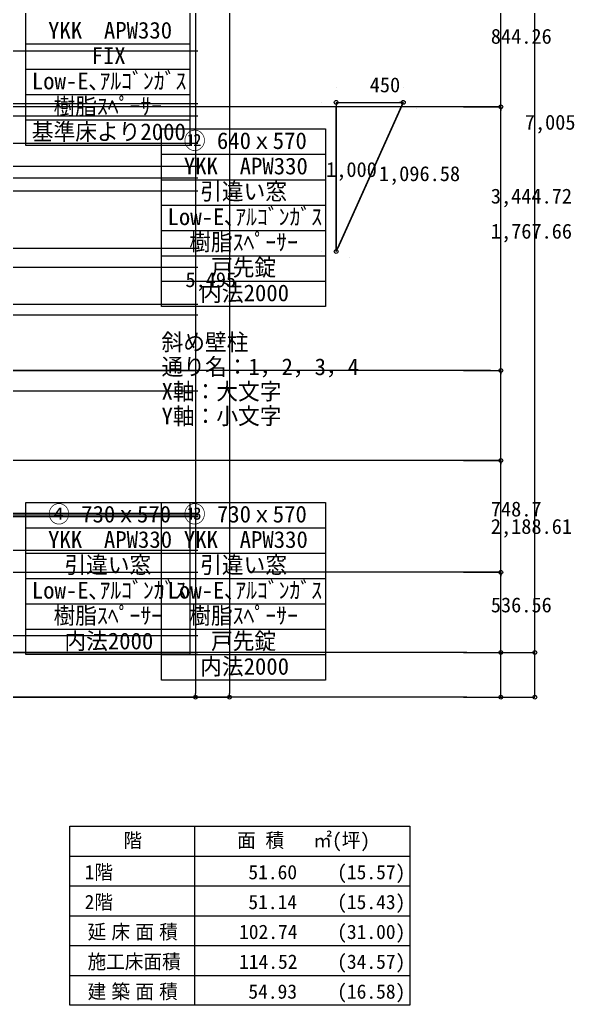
# Model space of a CAD drawing. Header units: metres. Extents: x 10861 to 26950, y 7268 to 22901.
# Drawn here: x 23164 to 26882, y 8460 to 15064 of the extents above; entities that cross this region are included whole.
import ezdxf

# ---------------------------------------------------------------- set-up
doc = ezdxf.new("R2010")
doc.units = ezdxf.units.M

msp = doc.modelspace()

# ---------------------------------------------------------------- linework, layer by layer
at = {"layer": 'GLID'}
for p, q in [((13514.7, 14854.8), (24358.1, 14854.8)), ((13514.7, 14854.8), (24358.1, 14854.8)), ((13514.7, 14854.8), (24358.1, 14854.8)), ((13514.7, 14503.1), (24358.1, 14503.1)), ((13514.7, 14503.1), (24358.1, 14503.1)), ((13514.7, 14503.1), (24358.1, 14503.1)), ((13801.7, 14421.3), (24358.1, 14421.3)), ((13801.7, 14421.3), (24358.1, 14421.3)), ((13801.7, 14421.3), (24358.1, 14421.3)), ((13801.7, 14236.5), (24358.1, 14236.5)), ((13801.7, 14236.5), (24358.1, 14236.5)), ((13801.7, 14236.5), (24358.1, 14236.5)), ((13801.7, 14083.1), (24358.1, 14083.1)), ((13801.7, 14083.1), (24358.1, 14083.1)), ((13801.7, 14083.1), (24358.1, 14083.1)), ((13953.4, 14005.5), (24358.1, 14005.5)), ((13953.4, 14005.5), (24358.1, 14005.5)), ((13953.4, 14005.5), (24358.1, 14005.5)), ((13801.7, 13916.9), (24358.1, 13916.9)), ((13801.7, 13916.9), (24358.1, 13916.9)), ((13801.7, 13916.9), (24358.1, 13916.9)), ((13801.7, 13532.8), (24358.1, 13532.8)), ((13801.7, 13532.8), (24358.1, 13532.8)), ((13801.7, 13532.8), (24358.1, 13532.8)), ((13801.7, 13406.7), (24358.1, 13406.7)), ((13801.7, 13406.7), (24358.1, 13406.7)), ((13801.7, 13406.7), (24358.1, 13406.7)), ((13801.7, 13158.8), (24358.1, 13158.8)), ((13801.7, 13158.8), (24358.1, 13158.8)), ((13801.7, 13158.8), (24358.1, 13158.8)), ((13801.7, 13087), (24358.1, 13087)), ((13801.7, 13087), (24358.1, 13087)), ((13801.7, 13087), (24358.1, 13087)), ((13801.7, 12713.6), (24358.1, 12713.6)), ((13801.7, 12713.6), (24358.1, 12713.6)), ((13801.7, 12713.6), (24358.1, 12713.6)), ((13801.7, 12576.8), (24358.1, 12576.8)), ((13801.7, 12576.8), (24358.1, 12576.8)), ((13801.7, 12576.8), (24358.1, 12576.8)), ((13953.4, 11758), (24358.1, 11758)), ((13953.4, 11758), (24358.1, 11758)), ((13953.4, 11758), (24358.1, 11758)), ((13514.7, 11735), (24358.1, 11735)), ((13514.7, 11735), (24358.1, 11735)), ((13514.7, 11735), (24358.1, 11735)), ((13801.7, 11747), (24358.1, 11747)), ((13801.7, 11747), (24358.1, 11747)), ((13801.7, 11747), (24358.1, 11747)), ((13514.7, 11510), (24358.1, 11510)), ((13514.7, 11510), (24358.1, 11510)), ((13514.7, 11510), (24358.1, 11510)), ((13514.7, 11361.6), (24358.1, 11361.6)), ((13514.7, 11361.6), (24358.1, 11361.6)), ((13514.7, 11361.6), (24358.1, 11361.6)), ((13514.7, 10939.3), (24358.1, 10939.3)), ((13514.7, 10939.3), (24358.1, 10939.3)), ((13514.7, 10939.3), (24358.1, 10939.3)), ((13514.7, 10825), (24358.1, 10825)), ((13514.7, 10825), (24358.1, 10825)), ((13514.7, 10825), (24358.1, 10825)), ((13514.7, 10525), (24358.1, 10525)), ((13514.7, 10525), (24358.1, 10525)), ((13514.7, 10525), (24358.1, 10525))]:
    msp.add_line(p, q, dxfattribs=at)
at = {"layer": 'データ 001_1F'}
for p, q in [((26617.5, 10550), (26617.5, 20905)), ((26617.5, 10850), (26617.5, 17805)), ((26390, 12135.3), (26390, 15530)), ((26390, 14506.3), (26390, 15300.5)), ((23205, 14222.5), (23205, 15242.5)), ((24305, 15242.5), (24305, 14222.5)), ((23205, 14902.5), (24305, 14902.5)), ((23205, 14732.5), (24305, 14732.5)), ((25285.6, 14610.6), (25285.6, 14610.6)), ((25735.6, 14610.6), (25735.6, 14610.6)), ((23205, 14562.5), (24305, 14562.5)), ((25185.6, 14510.6), (25185.6, 14510.6)), ((25285.6, 14510.6), (25735.6, 14510.6)), ((25285.6, 14510.6), (25285.6, 13510.6)), ((25285.6, 13510.6), (25735.6, 14510.6)), ((25285.6, 14510.6), (25285.6, 14485.6)), ((25285.6, 14510.6), (25285.6, 14510.6)), ((25285.6, 14510.6), (25310.6, 14510.6)), ((25285.6, 13535.6), (25285.6, 14485.6)), ((25725.3, 14487.8), (25295.8, 13533.4)), ((25310.6, 14510.6), (25710.6, 14510.6)), ((25735.6, 14510.6), (25710.6, 14510.6)), ((25735.6, 14510.6), (25725.3, 14487.8)), ((25735.6, 14510.6), (25735.6, 14510.6)), ((25826.7, 14469.6), (25826.7, 14469.6)), ((26140, 14481.3), (26140, 14481.3)), ((26140, 14481.3), (26390, 14481.3)), ((26140, 14481.3), (26140, 14481.3)), ((26390, 14481.3), (26390, 14506.3)), ((26390, 14481.3), (26390, 14456.3)), ((26390, 14481.3), (26390, 14481.3)), ((26390, 12738.6), (26390, 14456.3)), ((23205, 14392.5), (24305, 14392.5)), ((24305, 14222.5), (23205, 14222.5)), ((25185.6, 13510.6), (25185.6, 13510.6)), ((25285.6, 13510.6), (25285.6, 13535.6)), ((25285.6, 13510.6), (25295.8, 13533.4)), ((25285.6, 13510.6), (25285.6, 13510.6)), ((25376.7, 13469.6), (25376.7, 13469.6)), ((26140, 12713.6), (26140, 12713.6)), ((26140, 12713.6), (26390, 12713.6)), ((26140, 12713.6), (26140, 12713.6)), ((26390, 12713.6), (26390, 12738.6)), ((26390, 12713.6), (26390, 12688.6)), ((26390, 12713.6), (26390, 12713.6)), ((26390, 10550), (26390, 12688.6)), ((26390, 12110.3), (20020, 12110.3)), ((26140, 12110.3), (26140, 12110.3)), ((26140, 12110.3), (26390, 12110.3)), ((26140, 12110.3), (26140, 12110.3)), ((26390, 12110.3), (26390, 12135.3)), ((26390, 12110.3), (26390, 12085.3)), ((26390, 12110.3), (26390, 12110.3)), ((26390, 11386.6), (26390, 12085.3)), ((23205, 10810), (23205, 11830)), ((23205, 11830), (24305, 11830)), ((24305, 11830), (24305, 10810)), ((23205, 11660), (24305, 11660)), ((23205, 11490), (24305, 11490)), ((26390, 11361.6), (24715.7, 11361.6)), ((26140, 11361.6), (26140, 11361.6)), ((26140, 11361.6), (26390, 11361.6)), ((26140, 11361.6), (26140, 11361.6)), ((26390, 11361.6), (26390, 11386.6)), ((26390, 11361.6), (26390, 11336.6)), ((26390, 11361.6), (26390, 11361.6)), ((23205, 11320), (24305, 11320)), ((26390, 10850), (26390, 11336.6)), ((23205, 11150), (24305, 11150)), ((23205, 10980), (24305, 10980)), ((26390, 10825), (26390, 10850)), ((26617.5, 10825), (26617.5, 10850)), ((26162.5, 10825), (11375, 10825)), ((24305, 10810), (23205, 10810)), ((26140, 10825), (26390, 10825)), ((26140, 10825), (26140, 10825)), ((26390, 10825), (26617.5, 10825)), ((26390, 10825), (26390, 10825)), ((26140, 10525), (26390, 10525)), ((26140, 10525), (26140, 10525)), ((26390, 10525), (26390, 10550)), ((26390, 10525), (26617.5, 10525)), ((26390, 10525), (26390, 10525)), ((26617.5, 10525), (26617.5, 10550))]:
    msp.add_line(p, q, dxfattribs=at)
for centre in [(25285.6, 14510.6), (25285.6, 14510.6), (25735.6, 14510.6), (25735.6, 14510.6), (26390, 14481.3), (26390, 14481.3), (25285.6, 13510.6), (25285.6, 13510.6), (26390, 12713.6), (26390, 12713.6), (26390, 12110.3), (26390, 12110.3), (26390, 11361.6), (26390, 11361.6), (26390, 10825), (26617.5, 10825), (26390, 10525), (26617.5, 10525)]:
    msp.add_circle(centre, 12.5, dxfattribs=at)
at = {"layer": 'データ 001_2F'}
for p, q in [((26617.5, 10550), (26617.5, 20905)), ((26390, 14506.3), (26390, 15300.5)), ((26388.8, 14481.3), (21230.6, 14481.3)), ((26140, 14481.3), (26140, 14481.3)), ((26140, 14481.3), (26390, 14481.3)), ((26140, 14481.3), (26140, 14481.3)), ((26390, 14481.3), (26390, 14506.3)), ((26390, 14481.3), (26390, 14456.3)), ((26390, 14481.3), (26390, 14481.3)), ((26390, 12738.6), (26390, 14456.3)), ((24115, 13142.5), (24115, 14332.5)), ((24115, 14332.5), (25215, 14332.5)), ((25215, 14332.5), (25215, 13142.5)), ((24115, 14162.5), (25215, 14162.5)), ((24115, 13992.5), (25215, 13992.5)), ((24115, 13822.5), (25215, 13822.5)), ((24115, 13652.5), (25215, 13652.5)), ((24115, 13482.5), (25215, 13482.5)), ((24115, 13312.5), (25215, 13312.5)), ((25215, 13142.5), (24115, 13142.5)), ((26319.4, 12713.6), (11602.5, 12713.6)), ((26140, 12713.6), (26140, 12713.6)), ((26140, 12713.6), (26390, 12713.6)), ((26140, 12713.6), (26140, 12713.6)), ((26390, 12713.6), (26390, 12738.6)), ((26390, 12713.6), (26390, 12688.6)), ((26390, 12713.6), (26390, 12713.6)), ((26390, 10550), (26390, 12688.6)), ((24115, 10640), (24115, 11830)), ((24115, 11830), (25215, 11830)), ((25215, 11830), (25215, 10640)), ((24115, 11660), (25215, 11660)), ((24115, 11490), (25215, 11490)), ((24115, 11320), (25215, 11320)), ((24115, 11150), (25215, 11150)), ((24115, 10980), (25215, 10980)), ((24115, 10810), (25215, 10810)), ((25215, 10640), (24115, 10640)), ((26162.5, 10525), (11375, 10525)), ((26140, 10525), (26390, 10525)), ((26140, 10525), (26140, 10525)), ((26390, 10525), (26390, 10550)), ((26390, 10525), (26617.5, 10525)), ((26390, 10525), (26390, 10525)), ((26617.5, 10525), (26617.5, 10550))]:
    msp.add_line(p, q, dxfattribs=at)
for centre in [(26390, 14481.3), (26390, 14481.3), (26390, 12713.6), (26390, 12713.6), (26390, 10525), (26617.5, 10525)]:
    msp.add_circle(centre, 12.5, dxfattribs=at)
at = {"layer": 'データ 001_3F'}
for p, q in [((24570, 20905), (24570, 10550)), ((24342.5, 15995), (24342.5, 10550)), ((24092.5, 10525), (24342.5, 10525)), ((24092.5, 10525), (24092.5, 10525)), ((24320, 10525), (24570, 10525)), ((24320, 10525), (24320, 10525)), ((24342.5, 10525), (24342.5, 10550)), ((24342.5, 10525), (24342.5, 10525)), ((24570, 10525), (24570, 10550)), ((24570, 10525), (24570, 10525))]:
    msp.add_line(p, q, dxfattribs=at)
for centre in [(24342.5, 10525), (24570, 10525)]:
    msp.add_circle(centre, 12.5, dxfattribs=at)
at = {"layer": '棟面積表_1F'}
for p, q in [((23499.1, 8460.5), (23499.1, 9660.5)), ((23499.1, 9660.5), (25779.1, 9660.5)), ((24339.1, 8460.5), (24339.1, 9660.5)), ((25779.1, 9660.5), (25779.1, 8460.5)), ((23499.1, 9460.5), (25779.1, 9460.5)), ((23499.1, 9260.5), (25779.1, 9260.5)), ((23499.1, 9060.5), (25779.1, 9060.5)), ((23499.1, 8860.5), (25779.1, 8860.5)), ((23499.1, 8660.5), (25779.1, 8660.5)), ((25779.1, 8460.5), (23499.1, 8460.5))]:
    msp.add_line(p, q, dxfattribs=at)

# ---------------------------------------------------------------- texts
at = {"layer": 'データ 001_1F'}
for s, height, p in [('YKK\u3000APW330', 112, (23354.4, 14938)), ('844.26', 100, (26322.5, 14903.4)), ('FIX', 112, (23645.8, 14768)), ('Low-E､ｱﾙｺﾞﾝｶﾞｽ', 112, (23245.2, 14598)), ('450', 100, (25510.6, 14578.1)), ('樹脂ｽﾍﾟｰｻｰ', 112, (23390.9, 14428)), ('7,005', 100, (26550, 14327.5)), ('基準床より2000', 112, (23245.2, 14258)), ('1,000', 100, (25218.1, 14010.6)), ('1,096.58', 100, (25572.1, 13982.9)), ('3,444.72', 100, (26322.5, 13832.6)), ('1,767.66', 100, (26322.5, 13597.4)), ('斜め壁柱', 112, (24115, 12848)), ('通り名：1，2，3，4', 112, (24115, 12683)), ('X軸：大文字', 112, (24115, 12518)), ('Y軸：小文字', 112, (24115, 12353)), ('④ 730ｘ570', 112, (23354.4, 11695.5)), ('748.7', 100, (26322.5, 11735.9)), ('2,188.61', 100, (26322.5, 11619.3)), ('YKK\u3000APW330', 112, (23354.4, 11525.5)), ('引違い窓', 112, (23463.7, 11355.5)), ('Low-E､ｱﾙｺﾞﾝｶﾞｽ', 112, (23245.2, 11185.5)), ('536.56', 100, (26322.5, 11093.3)), ('樹脂ｽﾍﾟｰｻｰ', 112, (23390.9, 11015.5)), ('内法2000', 112, (23463.7, 10845.5))]:
    msp.add_text(s, height=height, dxfattribs=at).set_placement(p)
at = {"layer": 'データ 001_2F'}
for s, height, p in [('844.26', 100, (26322.5, 14903.4)), ('⑫ 640ｘ570', 112, (24264.4, 14198)), ('YKK\u3000APW330', 112, (24264.4, 14028)), ('引違い窓', 112, (24373.7, 13858)), ('Low-E､ｱﾙｺﾞﾝｶﾞｽ', 112, (24155.2, 13688)), ('1,767.66', 100, (26322.5, 13597.4)), ('樹脂ｽﾍﾟｰｻｰ', 112, (24300.9, 13518)), ('戸先錠', 112, (24446.5, 13348)), ('内法2000', 112, (24373.7, 13178)), ('⑬ 730ｘ570', 112, (24264.4, 11695.5)), ('2,188.61', 100, (26322.5, 11619.3)), ('YKK\u3000APW330', 112, (24264.4, 11525.5)), ('引違い窓', 112, (24373.7, 11355.5)), ('Low-E､ｱﾙｺﾞﾝｶﾞｽ', 112, (24155.2, 11185.5)), ('樹脂ｽﾍﾟｰｻｰ', 112, (24300.9, 11015.5)), ('戸先錠', 112, (24446.5, 10845.5)), ('内法2000', 112, (24373.7, 10675.5))]:
    msp.add_text(s, height=height, dxfattribs=at).set_placement(p)
at = {"layer": 'データ 001_3F'}
msp.add_text('5,495', height=100, dxfattribs=at).set_placement((24275, 13272.5))
at = {"layer": '棟面積表_1F'}
for s, p in [('階', (23859.1, 9518)), ('面 積   ㎡(坪)', (24622.2, 9518)), ('1階', (23599.1, 9304.7)), ('51.60', (24697, 9304.7)), ('(15.57)', (25292.2, 9304.7)), ('2階', (23599.1, 9104.7)), ('51.14', (24697, 9104.7)), ('(15.43)', (25292.2, 9104.7)), ('延', (23619.1, 8904.7)), ('床', (23779.1, 8904.7)), ('面', (23939.1, 8904.7)), ('積', (24099.1, 8904.7)), ('102.74', (24634.6, 8904.7)), ('(31.00)', (25292.2, 8904.7)), ('施工床面積', (23619.1, 8704.7)), ('114.52', (24634.6, 8704.7)), ('(34.57)', (25292.2, 8704.7)), ('建', (23619.1, 8504.7)), ('築', (23779.1, 8504.7)), ('面', (23939.1, 8504.7)), ('積', (24099.1, 8504.7)), ('54.93', (24697, 8504.7)), ('(16.58)', (25292.2, 8504.7))]:
    msp.add_text(s, height=96, dxfattribs=at).set_placement(p)

doc.saveas('drawing.dxf')
